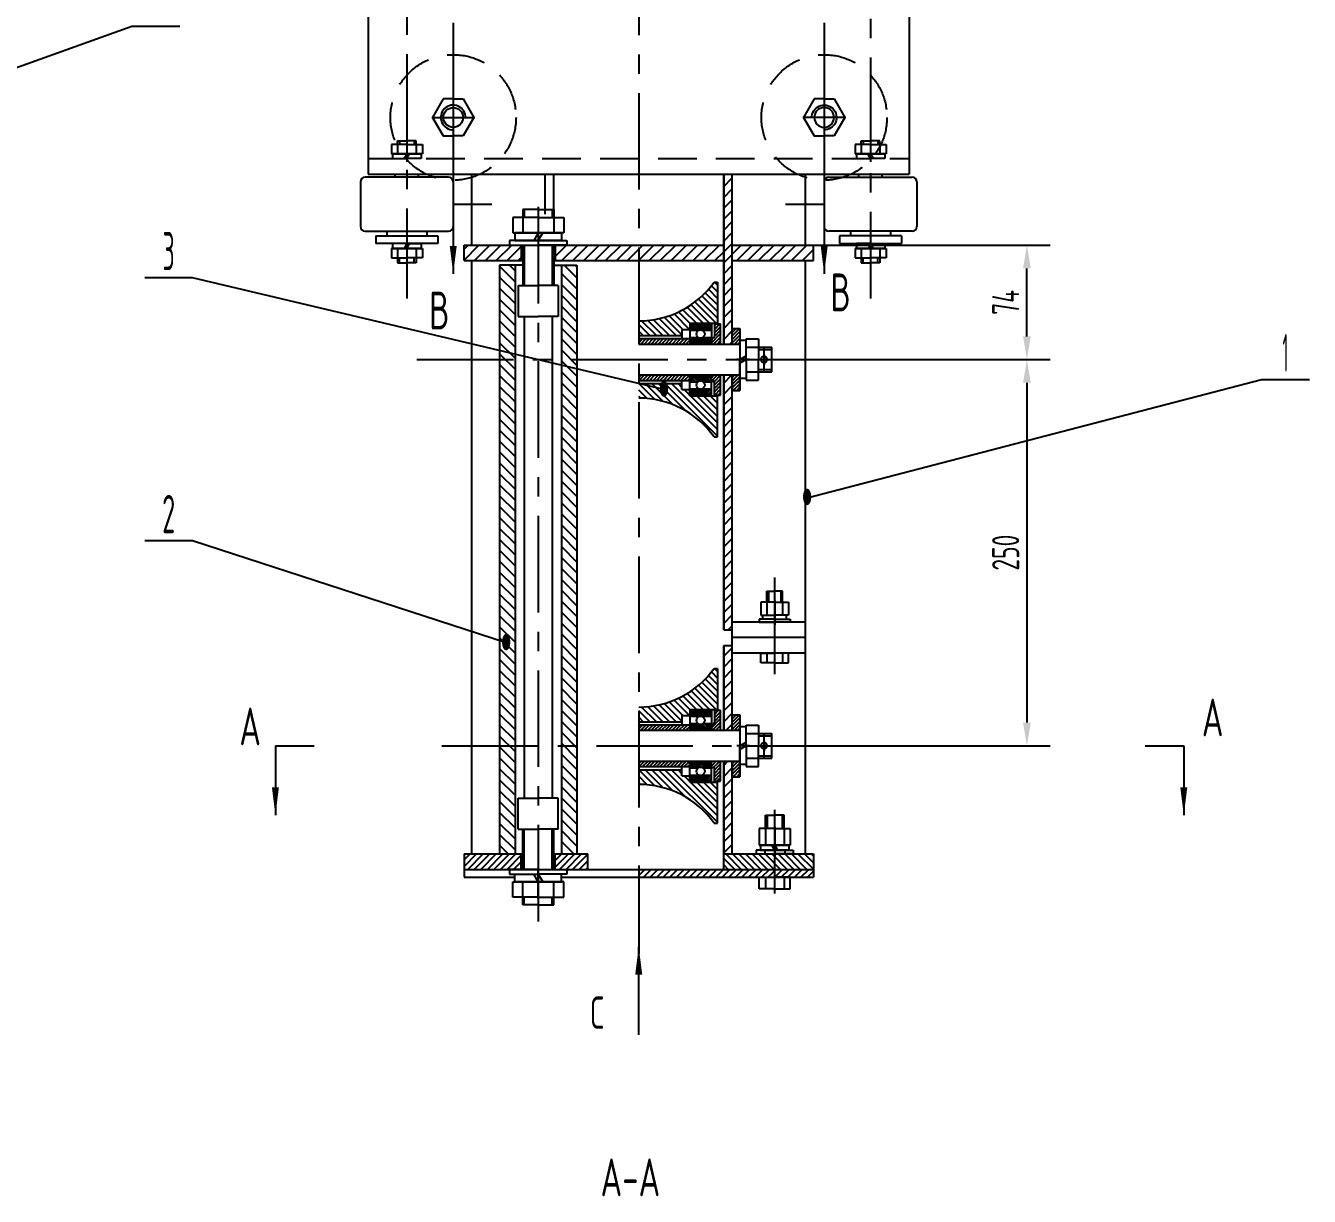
# Model space of a CAD drawing. Header units: millimetres. Extents: x 0 to 2970, y 0 to 2100.
# Drawn here: x 1176 to 2007, y 816 to 1574 of the extents above; entities that cross this region are included whole.
import ezdxf
from ezdxf.enums import TextEntityAlignment as Align

# ---------------------------------------------------------------- set-up
doc = ezdxf.new("R2010")
doc.units = ezdxf.units.MM
doc.header["$LTSCALE"] = 50
doc.linetypes.add('F', pattern=[0.75, 0.5, -0.25])
doc.linetypes.add('G', pattern=[2, 1.25, -0.25, 0.25, -0.25])
for name, color, linetype in [('01', 7, 'Continuous'), ('02', 1, 'Continuous'), ('04', 2, 'F'), ('05', 4, 'G'), ('08', 1, 'Continuous'), ('11', 3, 'Continuous')]:
    doc.layers.add(name, color=color, linetype=linetype)
doc.styles.get("Standard").update_dxf_attribs({"font": 'isocp', "width": 0.707, "bigfont": 'intecad.shx'})
doc.dimstyles.new('INTE', dxfattribs={"dimscale": 5, "dimtxt": 3.5, "dimasz": 3, "dimexe": 3, "dimexo": 0, "dimgap": 1, "dimtad": 1, "dimdec": 1, "dimdsep": 46, "dimtxsty": 'Standard', "dimcen": 0, "dimclrd": 1, "dimclre": 1, "dimclrt": 3, "dimaunit": 1, "dimadec": 0, "dimazin": 0, "dimtfac": 1, "dimtdec": 1, "dimtmove": 0, "dimatfit": 0, "dimfxl": 3, "dimarcsym": 0})
pattern_1 = [(45, (-6e-14, -163.02), (-2.1213203, 2.1213203), [])]
pattern_2 = [(45, (0, -250), (-1.122532, 1.122532), [])]

# ---------------------------------------------------------------- blocks, each defined once
blk = doc.blocks.new('*U5')
at = {"layer": '01'}
for p, q in [((-15.1, 5), (-15.1, 0)), ((0, 5), (-15.1, 5)), ((-15.1, 0), (0, 0)), ((0, 0), (-2.89, 5)), ((0, 5), (2.89, 0)), ((0, 5), (15.1, 5)), ((15.1, 0), (0, 0)), ((15.1, 5), (15.1, 0))]:
    blk.add_line(p, q, dxfattribs=at)
at = {"layer": '05'}
blk.add_line((0, 7.1), (0, -2.1), dxfattribs=at)
blk = doc.blocks.new('*U10')
at = {"layer": '01'}
for p, q in [((-10, 0), (-10, 16.48)), ((-10, 16.48), (0, 16.48)), ((-10, 10), (0, 10)), ((0, 16.48), (0, 0)), ((0, -16.48), (0, 0)), ((-10, 0), (-10, -16.48)), ((-10, -10), (0, -10)), ((-10, -16.48), (0, -16.48))]:
    blk.add_line(p, q, dxfattribs=at)
at = {"layer": '05'}
blk.add_line((-11.05, 0), (1.05, 0), dxfattribs=at)
blk = doc.blocks.new('*U13')
at = {"layer": '01'}
for p, q in [((0, 13.38), (-12, 6.45)), ((12, 6.45), (0, 13.38)), ((-12, 6.45), (-12, 0)), ((-12, -6.45), (-12, 0)), ((12, 0), (12, 6.45)), ((0, -13.38), (-12, -6.45)), ((12, -6.45), (0, -13.38)), ((12, 0), (12, -6.45))]:
    blk.add_line(p, q, dxfattribs=at)
blk.add_circle((0, 0), 6.4, dxfattribs=at)
at = {"layer": '02'}
blk.add_arc((0, 0), 8, 267.41896, 181.95821, dxfattribs=at)
at = {"layer": '05'}
for p, q in [((0, 13.92), (0, -13.89)), ((12.56, 0), (-12.82, 0))]:
    blk.add_line(p, q, dxfattribs=at)
blk = doc.blocks.new('*U23')
at = {"layer": '01'}
for p, q in [((-8, 0), (-8, 13.38)), ((-8, 13.38), (0, 13.38)), ((0, 13.38), (0, 0)), ((-8, 8), (0, 8)), ((0, -13.38), (0, 0)), ((-8, 0), (-8, -13.38)), ((-8, -8), (0, -8)), ((-8, -13.38), (0, -13.38))]:
    blk.add_line(p, q, dxfattribs=at)
at = {"layer": '05'}
blk.add_line((-9.05, 0), (1.05, 0), dxfattribs=at)
blk = doc.blocks.new('*U24')
at = {"layer": '01'}
for p, q in [((-12.2, 4.1), (-12.2, 0)), ((0, 4.1), (-12.2, 4.1)), ((-12.2, 0), (0, 0)), ((0, 0), (-2.37, 4.1)), ((0, 4.1), (2.37, 0)), ((0, 4.1), (12.2, 4.1)), ((12.2, 0), (0, 0)), ((12.2, 4.1), (12.2, 0))]:
    blk.add_line(p, q, dxfattribs=at)
at = {"layer": '05'}
blk.add_line((0, 6.2), (0, -2.1), dxfattribs=at)
blk = doc.blocks.new('*D48')
at = {"layer": '08', "color": 1, "lineweight": -2}
for p, q in [((1685.83, 1431.63), (1838.98, 1431.63)), ((1823.98, 1372.63), (1823.98, 1416.63)), ((1680.83, 1357.63), (1838.98, 1357.63))]:
    blk.add_line(p, q, dxfattribs=at)
at = {"layer": '08', "color": 1}
for points in [[(1821.48, 1416.63), (1826.48, 1416.63), (1823.98, 1431.63)], [(1821.48, 1372.63), (1826.48, 1372.63), (1823.98, 1357.63)]]:
    blk.add_solid(points, dxfattribs=at)
at = {"layer": 'Defpoints', "color": 0}
for p in [(1685.83, 1431.63), (1823.98, 1431.63), (1680.83, 1357.63)]:
    blk.add_point(p, dxfattribs=at)
at = {"layer": '08', "color": 3, "insert": (1810.23, 1394.63), "char_height": 17.5, "attachment_point": 5, "rotation": 90}
blk.add_mtext('74', dxfattribs=at)
blk = doc.blocks.new('*D49')
at = {"layer": '08', "color": 1, "lineweight": -2}
for p, q in [((1680.83, 1357.63), (1838.98, 1357.63)), ((1823.98, 1342.63), (1823.98, 1122.63)), ((1670.43, 1107.63), (1838.98, 1107.63))]:
    blk.add_line(p, q, dxfattribs=at)
at = {"layer": '08', "color": 1}
for points in [[(1821.48, 1342.63), (1826.48, 1342.63), (1823.98, 1357.63)], [(1821.48, 1122.63), (1826.48, 1122.63), (1823.98, 1107.63)]]:
    blk.add_solid(points, dxfattribs=at)
at = {"layer": 'Defpoints', "color": 0}
for p in [(1680.83, 1357.63), (1670.43, 1107.63), (1823.98, 1107.63)]:
    blk.add_point(p, dxfattribs=at)
at = {"layer": '08', "color": 3, "insert": (1810.23, 1232.63), "char_height": 17.5, "attachment_point": 5, "rotation": 90}
blk.add_mtext('250', dxfattribs=at)
blk = doc.blocks.new('*U4')
at = {"layer": '01'}
for p, q in [((-9.2, 3.1), (-9.2, 0)), ((0, 3.1), (-9.2, 3.1)), ((-9.2, 0), (0, 0)), ((0, 0), (-1.79, 3.1)), ((0, 3.1), (1.79, 0)), ((0, 3.1), (9.2, 3.1)), ((9.2, 0), (0, 0)), ((9.2, 3.1), (9.2, 0))]:
    blk.add_line(p, q, dxfattribs=at)
at = {"layer": '05'}
blk.add_line((0, 5.2), (0, -2.1), dxfattribs=at)
blk = doc.blocks.new('*U7')
at = {"layer": '01'}
for p, q in [((-6, 0), (-6, 10.02)), ((-6, 10.02), (0, 10.02)), ((0, 10.02), (0, 0)), ((-6, 6), (0, 6)), ((0, -10.02), (0, 0)), ((-6, 0), (-6, -10.02)), ((-6, -6), (0, -6)), ((-6, -10.02), (0, -10.02))]:
    blk.add_line(p, q, dxfattribs=at)
at = {"layer": '05'}
blk.add_line((-7.05, 0), (1.05, 0), dxfattribs=at)

msp = doc.modelspace()

# ---------------------------------------------------------------- hatches: boundary and pattern name
at = {"layer": '02', "linetype": 'Continuous'}
h = msp.add_hatch(dxfattribs=at)
h.set_pattern_fill('_USER', color=1, scale=5, angle=45, style=0, pattern_type=0)
h.set_pattern_definition([(45, (401.653, -1177.805), (-3.535534, 3.535534), [])])
h.paths.add_polyline_path([(1627.83, 1367.63), (1633.33, 1367.63), (1633.33, 1372.63), (1633.33, 1477.63), (1627.83, 1477.63)])
h.paths.add_polyline_path([(1633.33, 1097.63), (1627.83, 1097.63), (1627.83, 1037.63), (1633.33, 1037.63)])
h.paths.add_polyline_path([(1633.33, 1172.63), (1627.83, 1172.63), (1627.83, 1117.63), (1633.33, 1117.63)])
h.paths.add_polyline_path([(1627.83, 1182.63), (1633.33, 1182.63), (1633.33, 1347.63), (1627.83, 1347.63)])
h = msp.add_hatch(dxfattribs=at)
h.set_pattern_fill('_USER', color=1, scale=5, angle=45, style=0, pattern_type=0)
h.set_pattern_definition([(45, (401.653, -1177.705), (-3.535534, 3.535534), [])])
h.paths.add_polyline_path([(1459.83, 1431.63), (1459.83, 1421.63), (1496.83, 1421.63), (1496.83, 1431.63)])
h.paths.add_polyline_path([(1572.83, 1421.63), (1572.83, 1431.63), (1518.83, 1431.63), (1518.83, 1421.63)])
h.paths.add_polyline_path([(1627.83, 1421.63), (1627.83, 1431.63), (1572.83, 1431.63), (1572.83, 1421.63)])
h.paths.add_polyline_path([(1685.83, 1421.63), (1685.83, 1431.63), (1633.33, 1431.63), (1633.33, 1421.63)])
h = msp.add_hatch(dxfattribs=at)
h.set_pattern_fill('_USER', color=1, scale=5, angle=135, style=0, pattern_type=0)
h.set_pattern_definition([(135, (401.653, -1177.805), (-3.535534, -3.535534), [])])
h.paths.add_polyline_path([(1492.83, 1418.63), (1482.83, 1418.63), (1482.83, 1037.63), (1492.83, 1037.63)])
h.paths.add_polyline_path([(1522.83, 1107.63), (1532.83, 1107.63), (1532.83, 1418.63), (1522.83, 1418.63)])
h.paths.add_polyline_path([(1532.83, 1107.63), (1522.83, 1107.63), (1522.83, 1037.63), (1532.83, 1037.63)])
h = msp.add_hatch(dxfattribs=at)
h.set_pattern_fill('_USER', color=1, scale=3, angle=135, style=0, pattern_type=0)
h.set_pattern_definition([(135, (401.653, -1177.805), (-2.1213203, -2.1213203), [])])
h.paths.add_polyline_path([(1572.83, 1382.63), (1572.83, 1373.13), (1600.83, 1373.13), (1600.83, 1377.13), (1605.83, 1377.13), (1605.83, 1381.13), (1623.83, 1381.13), (1623.83, 1407.63), (1621.56, 1407.63, -0.241531)])
h.paths.add_polyline_path([(1605.83, 1334.13), (1605.83, 1338.13), (1600.83, 1338.13), (1600.83, 1342.13), (1572.83, 1342.13), (1572.83, 1332.63, -0.241531), (1621.56, 1307.63), (1623.83, 1307.63), (1623.83, 1334.13)])
h = msp.add_hatch(dxfattribs=at)
h.set_pattern_fill('_USER', color=1, angle=45, style=0, pattern_type=0)
h.set_pattern_definition([(45, (401.6531, -1177.805), (-0.70710678, 0.70710678), [])])
h.paths.add_polyline_path([(1605.83, 1381.13), (1605.83, 1376.7), (1612.09, 1376.7, -0.139794), (1613.56, 1376.7), (1619.83, 1376.7), (1619.83, 1381.13)])
h.paths.add_polyline_path([(1619.83, 1334.13), (1619.83, 1338.55), (1613.56, 1338.55, -0.139794), (1612.09, 1338.55), (1605.83, 1338.55), (1605.83, 1334.13)])
at = {"layer": '02'}
h = msp.add_hatch(dxfattribs=at)
h.set_pattern_fill('LINE', color=256, scale=0.5, angle=45, style=0)
h.paths.add_polyline_path([(1625.83, 1347.63), (1619.83, 1347.63), (1619.83, 1343.63), (1620.83, 1343.63, -0.414214), (1621.83, 1342.63), (1621.83, 1334.63), (1625.83, 1334.63)])
h.paths.add_polyline_path([(1625.83, 1380.63), (1621.83, 1380.63), (1621.83, 1372.63, -0.414214), (1620.83, 1371.63), (1619.83, 1371.63), (1619.83, 1367.63), (1625.83, 1367.63)])
h = msp.add_hatch(dxfattribs=at)
h.set_pattern_fill('LINE', color=256, scale=0.5, angle=45, style=0)
h.paths.add_polyline_path([(1572.83, 1371.13), (1572.83, 1367.63), (1605.83, 1367.63), (1605.83, 1371.13)])
h.paths.add_polyline_path([(1605.83, 1344.13), (1605.83, 1347.63), (1572.83, 1347.63), (1572.83, 1344.13)])
at = {"layer": '02', "linetype": 'Continuous'}
h = msp.add_hatch(dxfattribs=at)
h.set_pattern_fill('_USER', color=1, angle=135, style=0, pattern_type=0)
h.set_pattern_definition([(135, (401.6531, -1177.805), (-0.70710678, -0.70710678), [])])
h.paths.add_polyline_path([(1605.83, 1347.63), (1605.83, 1343.27), (1611.21, 1343.27, -0.336537), (1614.45, 1343.27), (1619.83, 1343.27), (1619.83, 1347.63)])
h.paths.add_polyline_path([(1611.21, 1371.98), (1605.83, 1371.98), (1605.83, 1367.63), (1619.83, 1367.63), (1619.83, 1371.98), (1614.45, 1371.98, -0.336537)])
h = msp.add_hatch(dxfattribs=at)
h.set_pattern_fill('LINE', color=1, scale=0.5, angle=45, style=0)
h.paths.add_polyline_path([(1638.33, 1377.63), (1633.33, 1377.63), (1633.33, 1367.63), (1638.33, 1367.63), (1638.33, 1369.83)])
h.paths.add_polyline_path([(1633.33, 1337.63), (1638.33, 1337.63), (1638.33, 1347.63), (1633.33, 1347.63)])
h = msp.add_hatch(dxfattribs=at)
h.set_pattern_fill('_USER', color=1, scale=3, angle=135, style=0, pattern_type=0)
h.set_pattern_definition([(135, (401.653, -1427.805), (-2.1213203, -2.1213203), [])])
h.paths.add_polyline_path([(1572.83, 1132.63), (1572.83, 1123.13), (1600.83, 1123.13), (1600.83, 1127.13), (1605.83, 1127.13), (1605.83, 1131.13), (1623.83, 1131.13), (1623.83, 1157.63), (1621.56, 1157.63, -0.241531)])
h.paths.add_polyline_path([(1605.83, 1084.13), (1605.83, 1088.13), (1600.83, 1088.13), (1600.83, 1092.13), (1572.83, 1092.13), (1572.83, 1082.63, -0.241531), (1621.56, 1057.63), (1623.83, 1057.63), (1623.83, 1084.13)])
h = msp.add_hatch(dxfattribs=at)
h.set_pattern_fill('_USER', color=1, angle=45, style=0, pattern_type=0)
h.set_pattern_definition([(45, (401.6531, -1427.805), (-0.70710678, 0.70710678), [])])
h.paths.add_polyline_path([(1605.83, 1131.13), (1605.83, 1126.7), (1612.09, 1126.7, -0.139794), (1613.56, 1126.7), (1619.83, 1126.7), (1619.83, 1131.13)])
h.paths.add_polyline_path([(1619.83, 1084.13), (1619.83, 1088.55), (1613.56, 1088.55, -0.139794), (1612.09, 1088.55), (1605.83, 1088.55), (1605.83, 1084.13)])
at = {"layer": '02'}
h = msp.add_hatch(dxfattribs=at)
h.set_pattern_fill('LINE', color=256, scale=0.5, angle=45, style=0)
h.paths.add_polyline_path([(1621.83, 1122.63, -0.414214), (1620.83, 1121.63), (1619.83, 1121.63), (1619.83, 1117.63), (1625.83, 1117.63), (1625.83, 1130.63), (1621.83, 1130.63)])
h.paths.add_polyline_path([(1621.83, 1092.63), (1621.83, 1084.63), (1625.83, 1084.63), (1625.83, 1097.63), (1619.83, 1097.63), (1619.83, 1093.63), (1620.83, 1093.63, -0.414214)])
h = msp.add_hatch(dxfattribs=at)
h.set_pattern_fill('LINE', color=256, scale=0.5, angle=45, style=0)
h.set_pattern_definition(pattern_2)
h.paths.add_polyline_path([(1572.83, 1121.13), (1572.83, 1117.63), (1605.83, 1117.63), (1605.83, 1121.13)])
h.paths.add_polyline_path([(1605.83, 1094.13), (1605.83, 1097.63), (1572.83, 1097.63), (1572.83, 1094.13)])
at = {"layer": '02', "linetype": 'Continuous'}
h = msp.add_hatch(dxfattribs=at)
h.set_pattern_fill('_USER', color=1, angle=135, style=0, pattern_type=0)
h.set_pattern_definition([(135, (401.6531, -1427.805), (-0.70710678, -0.70710678), [])])
h.paths.add_polyline_path([(1605.83, 1097.63), (1605.83, 1093.27), (1611.21, 1093.27, -0.336537), (1614.45, 1093.27), (1619.83, 1093.27), (1619.83, 1097.63)])
h.paths.add_polyline_path([(1611.21, 1121.98), (1605.83, 1121.98), (1605.83, 1117.63), (1619.83, 1117.63), (1619.83, 1121.98), (1614.45, 1121.98, -0.336537)])
h = msp.add_hatch(dxfattribs=at)
h.set_pattern_fill('LINE', color=1, scale=0.5, angle=45, style=0)
h.set_pattern_definition(pattern_2)
h.paths.add_polyline_path([(1638.33, 1127.63), (1633.33, 1127.63), (1633.33, 1117.63), (1638.33, 1117.63), (1638.33, 1119.83)])
h.paths.add_polyline_path([(1633.33, 1087.63), (1638.33, 1087.63), (1638.33, 1097.63), (1633.33, 1097.63)])
h = msp.add_hatch(dxfattribs=at)
h.set_pattern_fill('_USER', color=1, scale=3, angle=45, style=0, pattern_type=0)
h.set_pattern_definition(pattern_1)
h.paths.add_polyline_path([(1496.83, 1027.63), (1496.83, 1037.63), (1459.83, 1037.63), (1459.83, 1027.63)])
h.paths.add_polyline_path([(1518.83, 1037.63), (1518.83, 1027.63), (1522.93, 1027.63), (1539.83, 1027.63), (1539.83, 1037.63)])
h = msp.add_hatch(dxfattribs=at)
h.set_pattern_fill('_USER', color=1, scale=3, angle=135, style=0, pattern_type=0)
h.set_pattern_definition([(135, (-6e-14, -163.02), (-2.1213203, -2.1213203), [])])
h.paths.add_polyline_path([(1627.83, 1037.63), (1627.83, 1027.63), (1660.83, 1027.63), (1660.83, 1037.63), (1648.83, 1037.63)])
h.paths.add_polyline_path([(1685.83, 1027.63), (1685.83, 1037.63), (1660.83, 1037.63), (1660.83, 1027.63)])
h = msp.add_hatch(dxfattribs=at)
h.set_pattern_fill('_USER', color=1, scale=3, angle=45, style=0, pattern_type=0)
h.set_pattern_definition(pattern_1)
h.paths.add_polyline_path([(1660.83, 1022.63), (1660.83, 1027.63), (1572.83, 1027.63), (1572.83, 1022.63)])
h.paths.add_polyline_path([(1685.83, 1022.63), (1685.83, 1027.63), (1660.83, 1027.63), (1660.83, 1022.63), (1670.84, 1022.63)])

# ---------------------------------------------------------------- linework, layer by layer
for p, q in [((1452.83, 1575.46), (1452.83, 1460.86)), ((1692.83, 1575.46), (1692.83, 1460.86)), ((1464.83, 1431.63), (1464.83, 1477.63)), ((1517.83, 1451.63), (1517.83, 1477.63)), ((1680.83, 1431.63), (1680.83, 1477.63)), ((1459.83, 1421.63), (1459.83, 1431.63)), ((1685.83, 1421.63), (1685.83, 1431.63)), ((1459.83, 1421.63), (1497.83, 1421.63)), ((1464.83, 1037.63), (1464.83, 1421.63)), ((1680.83, 1037.63), (1680.83, 1421.63)), ((1497.83, 1418.63), (1482.83, 1418.63)), ((1517.83, 1418.63), (1532.83, 1418.63))]:
    msp.add_line(p, q)
at = {"layer": '01'}
for p, q in [((1397.83, 1595.63), (1397.83, 1477.63)), ((1747.83, 1595.63), (1747.83, 1477.63)), ((1416.83, 1496.73), (1416.83, 1499.16)), ((1416.83, 1499.16), (1422.83, 1499.16)), ((1428.83, 1499.16), (1422.83, 1499.16)), ((1428.83, 1496.73), (1428.83, 1499.16)), ((1716.83, 1496.73), (1716.83, 1499.16)), ((1716.83, 1499.16), (1722.83, 1499.16)), ((1728.83, 1499.16), (1722.83, 1499.16)), ((1728.83, 1496.73), (1728.83, 1499.16)), ((1397.83, 1477.63), (1747.83, 1477.63)), ((1415.33, 1475.63), (1415.33, 1477.63)), ((1430.33, 1475.63), (1430.33, 1477.63)), ((1715.33, 1475.63), (1715.33, 1477.63)), ((1730.33, 1475.63), (1730.33, 1477.63)), ((1452.83, 1458.13), (1477.83, 1458.13)), ((1507.83, 1454.63), (1497.83, 1454.63)), ((1497.83, 1454.63), (1497.83, 1449.63)), ((1507.83, 1454.63), (1517.83, 1454.63)), ((1517.83, 1454.63), (1517.83, 1449.63)), ((1667.83, 1458.13), (1692.83, 1458.13)), ((1395.83, 1440.63), (1422.83, 1440.63)), ((1402.83, 1437.63), (1416.83, 1437.63)), ((1409.83, 1440.63), (1409.83, 1437.63)), ((1409.83, 1437.63), (1416.83, 1437.63)), ((1415.33, 1437.63), (1430.33, 1437.63)), ((1422.83, 1440.63), (1449.83, 1440.63)), ((1428.83, 1437.63), (1442.83, 1437.63)), ((1428.83, 1437.63), (1435.83, 1437.63)), ((1435.83, 1440.63), (1435.83, 1437.63)), ((1722.83, 1440.63), (1695.83, 1440.63)), ((1716.83, 1437.63), (1702.83, 1437.63)), ((1709.83, 1440.63), (1709.83, 1437.63)), ((1716.83, 1437.63), (1709.83, 1437.63)), ((1730.33, 1437.63), (1715.33, 1437.63)), ((1749.83, 1440.63), (1722.83, 1440.63)), ((1742.83, 1437.63), (1728.83, 1437.63)), ((1735.83, 1437.63), (1728.83, 1437.63)), ((1735.83, 1440.63), (1735.83, 1437.63)), ((1489.33, 1434.63), (1489.33, 1431.63)), ((1507.83, 1434.63), (1489.33, 1434.63)), ((1489.33, 1431.63), (1507.83, 1431.63)), ((1497.83, 1431.63), (1497.83, 1405.53)), ((1507.83, 1434.63), (1526.33, 1434.63)), ((1526.33, 1431.63), (1507.83, 1431.63)), ((1517.83, 1431.63), (1517.83, 1405.53)), ((1526.33, 1434.63), (1526.33, 1431.63)), ((1416.83, 1423.53), (1416.83, 1420.29)), ((1416.83, 1420.29), (1422.83, 1420.29)), ((1428.83, 1420.29), (1422.83, 1420.29)), ((1428.83, 1423.53), (1428.83, 1420.29)), ((1716.83, 1423.53), (1716.83, 1420.29)), ((1716.83, 1420.29), (1722.83, 1420.29)), ((1728.83, 1420.29), (1722.83, 1420.29)), ((1728.83, 1423.53), (1728.83, 1420.29)), ((1494.83, 1405.53), (1507.83, 1405.53)), ((1520.83, 1405.53), (1507.83, 1405.53)), ((1494.83, 1385.53), (1507.83, 1385.53)), ((1498.83, 1385.53), (1498.83, 1073.63)), ((1520.83, 1385.53), (1507.83, 1385.53)), ((1516.83, 1385.53), (1516.83, 1073.63)), ((1633.33, 1377.63), (1638.33, 1377.63)), ((1633.33, 1367.63), (1633.33, 1377.63)), ((1638.33, 1337.63), (1638.33, 1357.63)), ((1633.33, 1347.63), (1633.33, 1337.63)), ((1633.33, 1337.63), (1638.33, 1337.63)), ((1633.33, 1127.63), (1638.33, 1127.63)), ((1633.33, 1117.63), (1633.33, 1127.63)), ((1337.8, 1107.63), (1362.8, 1107.63)), ((1638.33, 1087.63), (1638.33, 1107.63)), ((1900.47, 1107.63), (1925.47, 1107.63)), ((1633.33, 1097.63), (1633.33, 1087.63)), ((1633.33, 1087.63), (1638.33, 1087.63)), ((1494.83, 1073.63), (1507.83, 1073.63)), ((1520.83, 1073.63), (1507.83, 1073.63)), ((1654.83, 1054.03), (1654.83, 1062.63)), ((1654.83, 1062.63), (1660.83, 1062.63)), ((1666.83, 1062.63), (1660.83, 1062.63)), ((1666.83, 1054.03), (1666.83, 1062.63)), ((1494.83, 1053.63), (1507.83, 1053.63)), ((1497.83, 1027.63), (1497.83, 1053.63)), ((1520.83, 1053.63), (1507.83, 1053.63)), ((1517.83, 1027.63), (1517.83, 1053.63)), ((1660.83, 1054.03), (1650.81, 1054.03)), ((1650.81, 1054.03), (1650.81, 1043.23)), ((1654.83, 1054.03), (1654.83, 1043.23)), ((1660.83, 1054.03), (1670.84, 1054.03)), ((1666.83, 1054.03), (1666.83, 1043.23)), ((1670.84, 1054.03), (1670.84, 1043.23)), ((1648.83, 1040.13), (1648.83, 1037.63)), ((1660.83, 1040.13), (1648.83, 1040.13)), ((1650.81, 1043.23), (1660.83, 1043.23)), ((1651.63, 1043.23), (1651.63, 1040.13)), ((1660.83, 1043.23), (1651.63, 1043.23)), ((1651.63, 1040.13), (1660.83, 1040.13)), ((1654.33, 1040.13), (1654.33, 1037.63)), ((1660.83, 1040.13), (1659.04, 1043.23)), ((1660.83, 1043.23), (1662.62, 1040.13)), ((1660.83, 1043.23), (1670.03, 1043.23)), ((1670.84, 1043.23), (1660.83, 1043.23)), ((1660.83, 1040.13), (1672.83, 1040.13)), ((1670.03, 1040.13), (1660.83, 1040.13)), ((1667.33, 1040.13), (1667.33, 1037.63)), ((1670.03, 1043.23), (1670.03, 1040.13)), ((1672.83, 1040.13), (1672.83, 1037.63)), ((1648.83, 1037.63), (1660.83, 1037.63)), ((1672.83, 1037.63), (1660.83, 1037.63)), ((1489.33, 1027.63), (1489.33, 1024.63)), ((1507.83, 1027.63), (1489.33, 1027.63)), ((1489.33, 1024.63), (1507.83, 1024.63)), ((1507.83, 1027.63), (1526.33, 1027.63)), ((1526.33, 1024.63), (1507.83, 1024.63)), ((1526.33, 1027.63), (1526.33, 1024.63)), ((1650.81, 1022.63), (1660.83, 1022.63)), ((1650.81, 1015.13), (1650.81, 1022.63)), ((1654.83, 1022.63), (1654.83, 1015.13)), ((1670.84, 1022.63), (1660.83, 1022.63)), ((1666.83, 1022.63), (1666.83, 1015.13)), ((1670.84, 1015.13), (1670.84, 1022.63)), ((1660.83, 1015.13), (1650.81, 1015.13)), ((1660.83, 1015.13), (1670.84, 1015.13)), ((1497.83, 1004.63), (1497.83, 1009.63)), ((1517.83, 1004.63), (1517.83, 1009.63)), ((1507.83, 1004.63), (1497.83, 1004.63)), ((1507.83, 1004.63), (1517.83, 1004.63))]:
    msp.add_line(p, q, dxfattribs=at)
at = {"layer": '01', "color": 7, "linetype": 'Continuous'}
for p, q in [((1392.83, 1472.63), (1392.83, 1443.63)), ((1422.83, 1475.63), (1395.83, 1475.63)), ((1449.83, 1475.63), (1422.83, 1475.63)), ((1452.83, 1472.63), (1452.83, 1443.63)), ((1627.83, 1477.63), (1627.83, 1367.63)), ((1627.83, 1367.63), (1627.83, 1477.63)), ((1633.33, 1367.63), (1633.33, 1477.63)), ((1692.83, 1472.63), (1692.83, 1443.63)), ((1695.83, 1475.63), (1722.83, 1475.63)), ((1722.83, 1475.63), (1749.83, 1475.63)), ((1752.83, 1472.63), (1752.83, 1443.63)), ((1442.83, 1432.63), (1402.83, 1432.63)), ((1459.83, 1431.63), (1627.83, 1431.63)), ((1496.83, 1431.63), (1496.83, 1421.63)), ((1518.83, 1431.63), (1518.83, 1421.63)), ((1633.33, 1431.63), (1685.83, 1431.63)), ((1702.83, 1432.63), (1742.83, 1432.63)), ((1517.83, 1421.63), (1627.83, 1421.63)), ((1633.33, 1421.63), (1685.83, 1421.63)), ((1482.83, 1418.63), (1482.83, 1037.63)), ((1492.83, 1418.63), (1492.83, 1037.63)), ((1522.83, 1418.63), (1522.83, 1037.63)), ((1532.83, 1418.63), (1532.83, 1037.63)), ((1494.83, 1405.53), (1494.83, 1385.53)), ((1520.83, 1405.53), (1520.83, 1385.53)), ((1621.56, 1407.63), (1623.83, 1407.63)), ((1623.83, 1407.63), (1623.83, 1380.63)), ((1605.83, 1381.13), (1623.83, 1381.13)), ((1605.83, 1381.13), (1605.83, 1367.63)), ((1619.83, 1381.13), (1619.83, 1367.63)), ((1621.83, 1380.63), (1621.83, 1372.63)), ((1621.83, 1380.63), (1625.83, 1380.63)), ((1625.83, 1367.63), (1625.83, 1380.63)), ((1572.83, 1373.13), (1600.83, 1373.13)), ((1572.83, 1371.13), (1605.83, 1371.13)), ((1600.83, 1377.13), (1605.83, 1377.13)), ((1600.83, 1377.13), (1600.83, 1371.13)), ((1605.83, 1376.7), (1612.09, 1376.7)), ((1605.83, 1371.98), (1611.21, 1371.98)), ((1613.56, 1376.7), (1619.83, 1376.7)), ((1614.45, 1371.98), (1619.83, 1371.98)), ((1619.83, 1371.63), (1620.83, 1371.63)), ((1572.83, 1367.63), (1638.33, 1367.63)), ((1650.43, 1365.63), (1658.93, 1365.63)), ((1658.93, 1349.63), (1658.93, 1365.63)), ((1572.83, 1347.63), (1638.33, 1347.63)), ((1605.83, 1334.13), (1605.83, 1347.63)), ((1619.83, 1334.13), (1619.83, 1347.63)), ((1625.83, 1334.63), (1625.83, 1347.63)), ((1627.83, 1347.63), (1627.83, 1182.63)), ((1627.83, 1182.63), (1627.83, 1347.63)), ((1633.33, 1117.63), (1633.33, 1347.63)), ((1650.43, 1349.63), (1658.93, 1349.63)), ((1572.83, 1344.13), (1605.83, 1344.13)), ((1572.83, 1342.13), (1600.83, 1342.13)), ((1600.83, 1338.13), (1600.83, 1344.13)), ((1600.83, 1338.13), (1605.83, 1338.13)), ((1605.83, 1343.27), (1611.21, 1343.27)), ((1605.83, 1338.55), (1612.09, 1338.55)), ((1613.56, 1338.55), (1619.83, 1338.55)), ((1614.45, 1343.27), (1619.83, 1343.27)), ((1619.83, 1343.63), (1620.83, 1343.63)), ((1621.83, 1334.63), (1621.83, 1342.63)), ((1605.83, 1334.13), (1623.83, 1334.13)), ((1621.83, 1334.63), (1625.83, 1334.63)), ((1623.83, 1307.63), (1623.83, 1334.63)), ((1621.56, 1307.63), (1623.83, 1307.63)), ((1655.83, 1207.63), (1660.83, 1207.63)), ((1655.83, 1200.63), (1655.83, 1207.63)), ((1665.83, 1207.63), (1660.83, 1207.63)), ((1665.83, 1200.63), (1665.83, 1207.63)), ((1651.94, 1200.63), (1651.94, 1192.23)), ((1660.83, 1200.63), (1651.94, 1200.63)), ((1655.83, 1200.63), (1655.83, 1192.23)), ((1660.83, 1201.68), (1660.83, 1191.17)), ((1660.83, 1200.63), (1669.71, 1200.63)), ((1665.83, 1200.63), (1665.83, 1192.23)), ((1669.71, 1200.63), (1669.71, 1192.23)), ((1680.83, 1187.63), (1633.33, 1187.63)), ((1650.83, 1189.63), (1650.83, 1187.63)), ((1660.83, 1189.63), (1650.83, 1189.63)), ((1650.83, 1187.63), (1660.83, 1187.63)), ((1651.94, 1192.23), (1660.83, 1192.23)), ((1653.13, 1192.23), (1660.83, 1192.23)), ((1653.13, 1189.63), (1653.13, 1192.23)), ((1660.83, 1189.63), (1653.13, 1189.63)), ((1660.83, 1187.53), (1660.83, 1194.32)), ((1668.53, 1192.23), (1660.83, 1192.23)), ((1669.71, 1192.23), (1660.83, 1192.23)), ((1660.83, 1189.63), (1668.53, 1189.63)), ((1660.83, 1189.63), (1670.83, 1189.63)), ((1670.83, 1187.63), (1660.83, 1187.63)), ((1668.53, 1189.63), (1668.53, 1192.23)), ((1670.83, 1189.63), (1670.83, 1187.63)), ((1627.83, 1182.63), (1633.33, 1182.63)), ((1633.33, 1172.63), (1633.33, 1182.63)), ((1627.83, 1117.63), (1627.83, 1172.63)), ((1627.83, 1172.63), (1633.33, 1172.63)), ((1627.83, 1172.63), (1627.83, 1117.63)), ((1680.83, 1177.63), (1633.33, 1177.63)), ((1680.83, 1167.63), (1633.33, 1167.63)), ((1651.94, 1161.23), (1651.94, 1167.63)), ((1651.94, 1167.63), (1660.83, 1167.63)), ((1655.83, 1167.63), (1655.83, 1161.23)), ((1669.71, 1167.63), (1660.83, 1167.63)), ((1665.83, 1167.63), (1665.83, 1161.23)), ((1669.71, 1161.23), (1669.71, 1167.63)), ((1621.56, 1157.63), (1623.83, 1157.63)), ((1623.83, 1157.63), (1623.83, 1130.63)), ((1660.83, 1161.23), (1651.94, 1161.23)), ((1660.83, 1161.23), (1669.71, 1161.23)), ((1605.83, 1131.13), (1623.83, 1131.13)), ((1605.83, 1131.13), (1605.83, 1117.63)), ((1619.83, 1131.13), (1619.83, 1117.63)), ((1621.83, 1130.63), (1625.83, 1130.63)), ((1621.83, 1130.63), (1621.83, 1122.63)), ((1625.83, 1117.63), (1625.83, 1130.63)), ((1572.83, 1123.13), (1600.83, 1123.13)), ((1572.83, 1121.13), (1605.83, 1121.13)), ((1600.83, 1127.13), (1605.83, 1127.13)), ((1600.83, 1127.13), (1600.83, 1121.13)), ((1605.83, 1126.7), (1612.09, 1126.7)), ((1605.83, 1121.98), (1611.21, 1121.98)), ((1613.56, 1126.7), (1619.83, 1126.7)), ((1614.45, 1121.98), (1619.83, 1121.98)), ((1619.83, 1121.63), (1620.83, 1121.63)), ((1572.83, 1117.63), (1638.33, 1117.63)), ((1650.43, 1115.63), (1658.93, 1115.63)), ((1658.93, 1099.63), (1658.93, 1115.63)), ((1572.83, 1097.63), (1638.33, 1097.63)), ((1605.83, 1084.13), (1605.83, 1097.63)), ((1619.83, 1084.13), (1619.83, 1097.63)), ((1625.83, 1084.63), (1625.83, 1097.63)), ((1627.83, 1037.63), (1627.83, 1097.63)), ((1627.83, 1097.63), (1627.83, 1037.63)), ((1633.33, 1037.63), (1633.33, 1097.63)), ((1650.43, 1099.63), (1658.93, 1099.63)), ((1572.83, 1094.13), (1605.83, 1094.13)), ((1572.83, 1092.13), (1600.83, 1092.13)), ((1600.83, 1088.13), (1600.83, 1094.13)), ((1600.83, 1088.13), (1605.83, 1088.13)), ((1605.83, 1093.27), (1611.21, 1093.27)), ((1605.83, 1088.55), (1612.09, 1088.55)), ((1613.56, 1088.55), (1619.83, 1088.55)), ((1614.45, 1093.27), (1619.83, 1093.27)), ((1619.83, 1093.63), (1620.83, 1093.63)), ((1621.83, 1084.63), (1621.83, 1092.63)), ((1605.83, 1084.13), (1623.83, 1084.13)), ((1621.83, 1084.63), (1625.83, 1084.63)), ((1623.83, 1057.63), (1623.83, 1084.63)), ((1494.83, 1053.63), (1494.83, 1073.63)), ((1520.83, 1053.63), (1520.83, 1073.63)), ((1621.56, 1057.63), (1623.83, 1057.63)), ((1459.83, 1037.63), (1497.83, 1037.63)), ((1459.83, 1037.63), (1459.83, 1022.63)), ((1496.83, 1027.63), (1496.83, 1037.63)), ((1517.83, 1037.63), (1539.83, 1037.63)), ((1518.83, 1027.63), (1518.83, 1037.63)), ((1539.83, 1027.63), (1539.83, 1037.63)), ((1627.83, 1027.63), (1627.83, 1037.63)), ((1627.83, 1037.63), (1685.83, 1037.63)), ((1685.83, 1037.63), (1685.83, 1022.63)), ((1459.83, 1027.63), (1685.83, 1027.63)), ((1459.83, 1022.63), (1492.73, 1022.63)), ((1522.93, 1022.63), (1685.83, 1022.63))]:
    msp.add_line(p, q, dxfattribs=at)
for centre in [(1612.83, 1374.12), (1612.83, 1341.13), (1612.83, 1124.12), (1612.83, 1091.13)]:
    msp.add_circle(centre, 2.68, dxfattribs=at)
at = {"layer": '01'}
for centre in [(1653.93, 1357.63), (1653.93, 1107.63)]:
    msp.add_circle(centre, 2, dxfattribs=at)
at = {"layer": '01', "color": 7, "linetype": 'Continuous'}
for centre, radius, start, end in [((1395.83, 1472.63), 3, 90, 180), ((1449.83, 1472.63), 3, 0, 90), ((1695.83, 1472.63), 3, 90, 180), ((1749.83, 1472.63), 3, 0, 90), ((1395.83, 1443.63), 3, 180, 270), ((1749.83, 1443.63), 3, 270, 0), ((1620.83, 1372.63), 1, 270, 0), ((1620.83, 1342.63), 1, 0, 90), ((1620.83, 1122.63), 1, 270, 0), ((1620.83, 1092.63), 1, 0, 90)]:
    msp.add_arc(centre, radius, start, end, dxfattribs=at)
at = {"layer": '01'}
for centre, radius, start, end in [((1449.83, 1443.63), 3, 270, 0), ((1695.83, 1443.63), 3, 180, 270), ((1572.83, 1442.63), 60, 270, 324.31467), ((1572.83, 1272.63), 60, 35.68533, 90), ((1572.83, 1192.63), 60, 270, 324.31467), ((1572.83, 1022.63), 60, 35.68533, 90)]:
    msp.add_arc(centre, radius, start, end, dxfattribs=at)
at = {"layer": '02'}
for p, q in [((923.27, 1458.62), (1244.95, 1573.32)), ((1244.95, 1573.32), (1275.95, 1573.32)), ((1418.03, 1499.16), (1418.03, 1496.73)), ((1427.63, 1499.16), (1427.63, 1496.73)), ((1718.03, 1499.16), (1718.03, 1496.73)), ((1727.63, 1499.16), (1727.63, 1496.73)), ((1452.83, 1458.13), (1452.83, 1413.13)), ((1498.83, 1454.63), (1498.83, 1449.63)), ((1516.83, 1454.63), (1516.83, 1449.63)), ((1692.83, 1458.13), (1692.83, 1413.13)), ((1498.83, 1431.63), (1498.83, 1405.53)), ((1516.83, 1431.63), (1516.83, 1405.53)), ((1418.03, 1420.29), (1418.03, 1423.53)), ((1427.63, 1420.29), (1427.63, 1423.53)), ((1718.03, 1420.29), (1718.03, 1423.53)), ((1727.63, 1420.29), (1727.63, 1423.53)), ((1284.26, 1410.43), (1253.26, 1410.43)), ((1589.19, 1338.23), (1284.26, 1410.43)), ((1681.79, 1268.18), (1975.69, 1344.61)), ((1975.69, 1344.61), (2006.69, 1344.61)), ((1284.26, 1240.23), (1253.26, 1240.23)), ((1487.09, 1174.2), (1284.26, 1240.23)), ((1337.8, 1107.63), (1337.8, 1062.63)), ((1925.47, 1107.63), (1925.47, 1062.63)), ((1656.03, 1062.63), (1656.03, 1054.03)), ((1665.63, 1062.63), (1665.63, 1054.03)), ((1498.83, 1027.63), (1498.83, 1053.63)), ((1516.83, 1027.63), (1516.83, 1053.63)), ((1498.83, 1004.63), (1498.83, 1009.63)), ((1516.83, 1004.63), (1516.83, 1009.63)), ((1572.83, 920.55), (1572.83, 977.55))]:
    msp.add_line(p, q, dxfattribs=at)
at = {"layer": '02', "color": 1, "linetype": 'Continuous'}
for p, q in [((1650.43, 1364.13), (1658.93, 1364.13)), ((1650.43, 1351.13), (1658.93, 1351.13)), ((1656.83, 1207.63), (1656.83, 1200.63)), ((1664.83, 1207.63), (1664.83, 1200.63)), ((1650.43, 1114.13), (1658.93, 1114.13)), ((1650.43, 1101.13), (1658.93, 1101.13))]:
    msp.add_line(p, q, dxfattribs=at)
at = {"layer": '02'}
for points in [[(1452.83, 1413.13, 0, 4.5, 0), (1452.83, 1431.13, 0, 0, 0)], [(1692.83, 1413.13, 0, 4.5, 0), (1692.83, 1431.13, 0, 0, 0)], [(1337.8, 1062.63, 0, 4.5, 0), (1337.8, 1080.63, 0, 0, 0)], [(1925.47, 1062.63, 0, 4.5, 0), (1925.47, 1080.63, 0, 0, 0)], [(1572.83, 959.55, 4.5, 0, 0), (1572.83, 977.55, 0, 0, 0)]]:
    msp.add_lwpolyline(points, format="xyseb", dxfattribs=at)
at = {"layer": '04', "color": 2, "linetype": 'F'}
for p, q in [((1397.83, 1487.63), (1747.83, 1487.63)), ((1512.33, 1451.63), (1512.33, 1477.63)), ((1660.83, 1191.68), (1660.83, 1185.81))]:
    msp.add_line(p, q, dxfattribs=at)
for centre in [(1452.83, 1514.3), (1692.83, 1514.3)]:
    msp.add_circle(centre, 40.62, dxfattribs=at)
at = {"layer": '05', "color": 4, "linetype": 'G'}
for p, q in [((1572.83, 1730.1), (1572.83, 972.68)), ((1422.83, 1655.34), (1422.83, 1397.1)), ((1722.83, 1653.16), (1722.83, 1397.1)), ((1402.83, 1437.63), (1402.83, 1432.63)), ((1442.83, 1437.63), (1442.83, 1432.63)), ((1702.83, 1437.63), (1702.83, 1432.63)), ((1742.83, 1437.63), (1742.83, 1432.63)), ((1653.93, 1349.63), (1653.93, 1365.63)), ((1653.93, 1099.63), (1653.93, 1115.63))]:
    msp.add_line(p, q, dxfattribs=at)
at = {"layer": '05'}
for p, q in [((1507.83, 1456.46), (1507.83, 989.59)), ((1507.83, 1436.68), (1507.83, 1429.82)), ((1638.33, 1377.63), (1638.33, 1337.63)), ((1429.23, 1357.63), (1683.83, 1357.63)), ((1653.93, 1360.65), (1653.93, 1354.24)), ((1660.83, 1153.96), (1660.83, 1217.5)), ((1660.83, 1158.16), (1660.83, 1211.17)), ((1638.33, 1127.63), (1638.33, 1087.63)), ((1445.42, 1107.63), (1670.43, 1107.63)), ((1653.93, 1110.65), (1653.93, 1104.24)), ((1660.83, 1012.06), (1660.83, 1066.17)), ((1660.83, 1055.08), (1660.83, 1042.17)), ((1660.83, 1045.32), (1660.83, 1038.03)), ((1660.83, 1042.18), (1660.83, 1035.81))]:
    msp.add_line(p, q, dxfattribs=at)

# ---------------------------------------------------------------- block references
for name, p, rotation in [('*U13', (1452.83, 1514.3), 90), ('*U10', (1507.83, 1439.63), 270)]:
    msp.add_blockref(name, p, dxfattribs=dict(rotation=rotation))
at = {"xscale": -1, "rotation": 270}
for name, p in [('*U13', (1692.83, 1514.3)), ('*U10', (1507.83, 1019.63))]:
    msp.add_blockref(name, p, dxfattribs=at)
at = {"layer": '01', "xscale": -1, "rotation": 90}
for p in [(1422.83, 1490.73), (1422.83, 1423.53)]:
    msp.add_blockref('*U7', p, dxfattribs=at)
at = {"layer": '01'}
for name, p, rotation in [('*U7', (1722.83, 1490.73), 270), ('*U7', (1722.83, 1423.53), 270), ('*U5', (1507.83, 1024.63), 180)]:
    msp.add_blockref(name, p, dxfattribs=dict(at, rotation=rotation))
at = {"layer": '01', "xscale": -1}
for name, p in [('*U4', (1422.83, 1487.63)), ('*U5', (1507.83, 1434.63)), ('*U4', (1422.83, 1429.53))]:
    msp.add_blockref(name, p, dxfattribs=at)
at = {"layer": '01'}
for name, p in [('*U4', (1722.83, 1487.63)), ('*U4', (1722.83, 1429.53)), ('*U23', (1650.43, 1357.63)), ('*U23', (1650.43, 1107.63))]:
    msp.add_blockref(name, p, dxfattribs=at)
at = {"layer": '05', "rotation": 270}
for p in [(1638.33, 1357.63), (1638.33, 1107.63)]:
    msp.add_blockref('*U24', p, dxfattribs=at)

# ---------------------------------------------------------------- texts
at = {"layer": '02', "width": 0.605172}
for p, p2 in [((1586.19, 1333.23), (1592.19, 1333.23)), ((1678.79, 1263.18), (1684.79, 1263.18)), ((1484.09, 1169.2), (1490.09, 1169.2))]:
    msp.add_text('●', height=10, dxfattribs=at).set_placement(p, p2, align=Align.FIT)
at = {"layer": '11'}
for s, width, p, p2 in [('3', 0.527686, (1264.89, 1415.43), (1272.62, 1415.43)), ('1', 0.404, (1989.44, 1349.61), (1992.94, 1349.61)), ('2', 0.562593, (1264.51, 1245.23), (1273, 1245.23))]:
    msp.add_text(s, height=24.75, dxfattribs=dict(at, width=width)).set_placement(p, p2, align=Align.FIT)
at = {"layer": '11', "width": 0.707}
for s, height, p in [('B', 24.5, (1696.78, 1381.48)), ('B', 24.5, (1437.21, 1369.77)), ('A', 24.5, (1937.15, 1106.4)), ('A', 24.5, (1314.45, 1100.57)), ('C', 21, (1541.16, 918.12)), ('A-A', 24.5, (1548.16, 808.72))]:
    msp.add_text(s, height=height, dxfattribs=at).set_placement(p, align=Align.BOTTOM_LEFT)

# ---------------------------------------------------------------- dimensions: what is measured, and where the dimension line sits
at = {"layer": '08'}
for base, p2, picture, middle in [((1823.98, 1431.63), (1685.83, 1431.63), '*D48', (1810.23, 1394.63)), ((1823.98, 1107.63), (1670.43, 1107.63), '*D49', (1810.23, 1232.63))]:
    dim = msp.add_linear_dim(base=base, p1=(1680.83, 1357.63), p2=p2, angle=90, dimstyle='INTE', dxfattribs=at)
    dim.commit()
    dim.dimension.update_dxf_attribs({"geometry": picture, "text_midpoint": middle})

doc.saveas('drawing.dxf')
